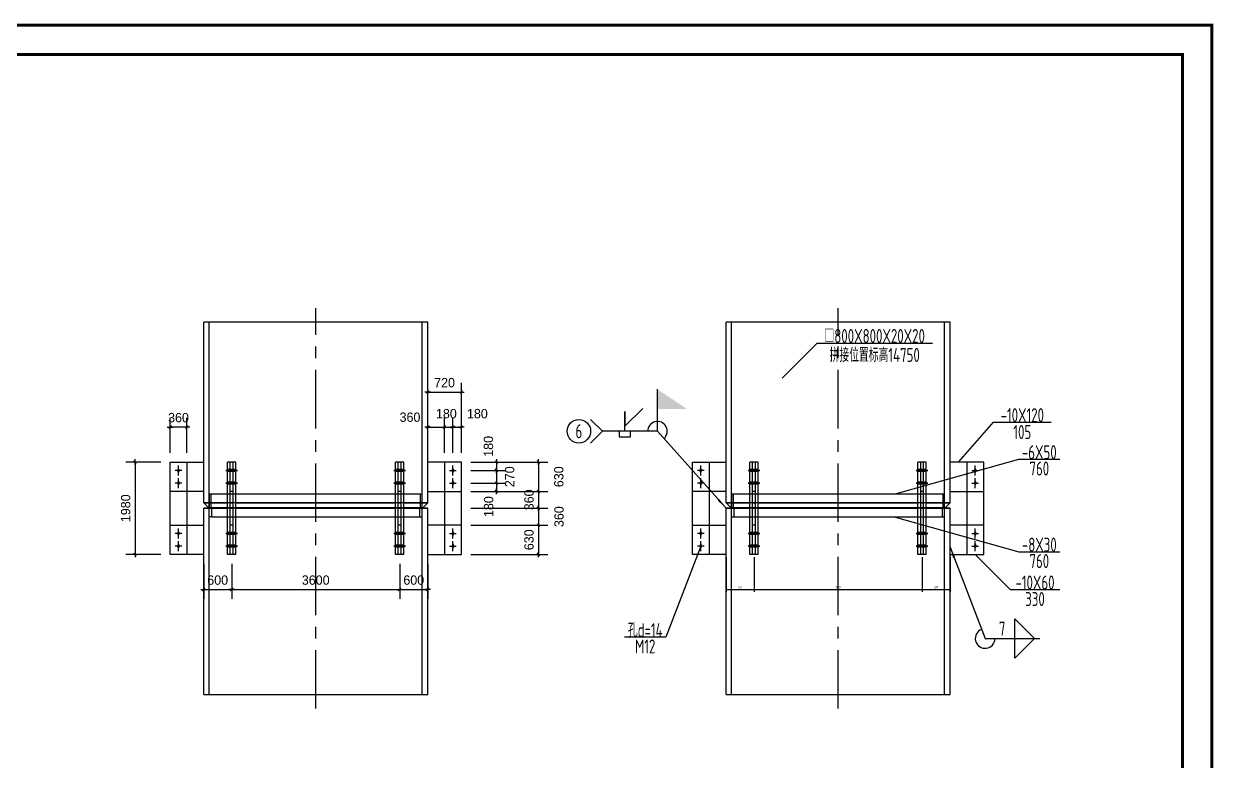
# Model space of a CAD drawing. Extents: x 31132 to 885236, y 345273 to 1212165.
# Drawn here: x 411094 to 436574, y 480264 to 496060 of the extents above; entities that cross this region are included whole.
import ezdxf
from ezdxf.enums import TextEntityAlignment as Align

# ---------------------------------------------------------------- set-up
doc = ezdxf.new("R2010")
doc.units = 0
doc.header["$LTSCALE"] = 1000
for name, pattern in [('CENTER', [2, 1.25, -0.25, 0.25, -0.25]), ('StContinue2d', [0]), ('StDish2d', [60, 30, -30])]:
    doc.linetypes.add(name, pattern=pattern)
doc.layers.get('0').update_dxf_attribs({"linetype": 'CONTINUOUS'})
doc.layers.get('Defpoints').update_dxf_attribs({"linetype": 'CONTINUOUS'})
for name, color, linetype in [('AXIS', 253, 'CENTER'), ('COLUMN', 6, 'CONTINUOUS'), ('DIM', 3, 'CONTINUOUS'), ('TK', 4, 'CONTINUOUS')]:
    doc.layers.add(name, color=color, linetype=linetype)
for name, color, linetype, true_color in [('Bolt', 7, 'StContinue2d', 0xff3f3f), ('Hide', 3, 'StDish2d', 0x00ff00), ('PlateEnd', 122, 'StContinue2d', 0x00bd8d)]:
    doc.layers.add(name, color=color, linetype=linetype, true_color=true_color)
doc.styles.add('StTextStyle', font='yjkeng.shx', dxfattribs={"width": 0.7, "height": 250, "bigfont": 'yjkchn.shx'})
doc.styles.add('StTextStyleDim', font='yjkeng.shx', dxfattribs={"width": 0.7, "height": 50, "bigfont": 'yjkchn.shx'})
doc.styles.add('STYLE1', font='')
doc.styles.get('STYLE1').set_extended_font_data('Structure Fonts')
doc.dimstyles.new('StDimStyle', dxfattribs={"dimscale": 100, "dimtxt": 2.5, "dimasz": 1, "dimexe": 2.5, "dimexo": 3, "dimgap": 1, "dimtad": 1, "dimdec": 0, "dimzin": 0, "dimdsep": 46, "dimtxsty": 'StTextStyleDim', "dimblk": 'ARCHTICK', "dimblk1": 'ARCHTICK', "dimblk2": 'ARCHTICK', "dimcen": 0.09, "dimadec": 0, "dimazin": 0, "dimtfac": 1, "dimtdec": 4, "dimtix": 1, "dimtmove": 2, "dimatfit": 3, "dimfxl": 1, "dimtolj": 1, "dimtzin": 0, "dimarcsym": 2})
doc.dimstyles.new('副本 DIM20', dxfattribs={"dimtxt": 200, "dimasz": 0.3, "dimexe": 200, "dimexo": 200, "dimgap": 100, "dimtad": 1, "dimdec": 0, "dimzin": 0, "dimdsep": 46, "dimtxsty": 'STYLE1', "dimblk": 'Studio2', "dimcen": 0, "dimdle": 200, "dimclrd": 6, "dimclre": 6, "dimclrt": 7, "dimazin": 0, "dimtfac": 1, "dimtdec": 0, "dimtix": 1, "dimtmove": 2, "dimatfit": 3, "dimldrblk": 'Studio2', "dimfxl": 1, "dimtolj": 1, "dimtzin": 0, "dimarcsym": 0})

# ---------------------------------------------------------------- blocks, each defined once
blk = doc.blocks.new('Studio2')
blk.add_line((-200, 0), (200, 0))
blk.add_lwpolyline([(-106, -106, 60, 60, 0), (106, 106, 100, 100, 0)], format="xyseb")
blk = doc.blocks.new('*D2520')
at = {"layer": 'Defpoints', "color": 0, "transparency": 16777216}
for p in [(420108, 487422), (419748, 486672), (420108, 486672)]:
    blk.add_point(p, dxfattribs=at)
at = {"layer": 'DIM', "color": 6, "lineweight": -2, "transparency": 16777216}
for p, q in [((419748, 486872), (419748, 487622)), ((420108, 486872), (420108, 487622)), ((419748, 487422), (420108, 487422))]:
    blk.add_line(p, q, dxfattribs=at)
at = {"layer": 'DIM', "color": 6, "lineweight": -2, "transparency": 16777216, "xscale": 0.3, "yscale": 0.3, "zscale": 0.3, "rotation": 180}
blk.add_blockref('Studio2', (419748, 487422), dxfattribs=at)
at = {"layer": 'DIM', "color": 6, "lineweight": -2, "transparency": 16777216, "xscale": 0.3, "yscale": 0.3, "zscale": 0.3}
blk.add_blockref('Studio2', (420108, 487422), dxfattribs=at)
at = {"layer": 'DIM', "color": 7, "transparency": 16777216, "insert": (419368, 487632), "char_height": 200, "attachment_point": 5, "style": 'STYLE1'}
blk.add_mtext('\\A1;360', dxfattribs=at)
blk = doc.blocks.new('*D2521')
at = {"layer": 'Defpoints', "color": 0, "transparency": 16777216}
for p in [(420288, 487422), (420108, 486672), (420288, 486672)]:
    blk.add_point(p, dxfattribs=at)
at = {"layer": 'DIM', "color": 6, "lineweight": -2, "transparency": 16777216}
for p, q in [((420108, 486872), (420108, 487622)), ((420288, 486872), (420288, 487622)), ((420108, 487422), (420107, 487422)), ((420108, 487422), (420288, 487422)), ((420288, 487422), (420288, 487422))]:
    blk.add_line(p, q, dxfattribs=at)
at = {"layer": 'DIM', "color": 6, "lineweight": -2, "transparency": 16777216, "xscale": 0.3, "yscale": 0.3, "zscale": 0.3}
blk.add_blockref('Studio2', (420108, 487422), dxfattribs=at)
at = {"layer": 'DIM', "color": 6, "lineweight": -2, "transparency": 16777216, "xscale": 0.3, "yscale": 0.3, "zscale": 0.3, "rotation": 180}
blk.add_blockref('Studio2', (420288, 487422), dxfattribs=at)
at = {"layer": 'DIM', "color": 7, "transparency": 16777216, "insert": (420147, 487708), "char_height": 200, "attachment_point": 5, "style": 'STYLE1'}
blk.add_mtext('\\A1;180', dxfattribs=at)
blk = doc.blocks.new('*D2522')
at = {"layer": 'Defpoints', "color": 0, "transparency": 16777216}
for p in [(420468, 487422), (420288, 486672), (420468, 486672)]:
    blk.add_point(p, dxfattribs=at)
at = {"layer": 'DIM', "color": 6, "lineweight": -2, "transparency": 16777216}
for p, q in [((420288, 486872), (420288, 487622)), ((420468, 486872), (420468, 487622)), ((420288, 487422), (420287, 487422)), ((420288, 487422), (420468, 487422)), ((420468, 487422), (420468, 487422))]:
    blk.add_line(p, q, dxfattribs=at)
at = {"layer": 'DIM', "color": 6, "lineweight": -2, "transparency": 16777216, "xscale": 0.3, "yscale": 0.3, "zscale": 0.3}
blk.add_blockref('Studio2', (420288, 487422), dxfattribs=at)
at = {"layer": 'DIM', "color": 6, "lineweight": -2, "transparency": 16777216, "xscale": 0.3, "yscale": 0.3, "zscale": 0.3, "rotation": 180}
blk.add_blockref('Studio2', (420468, 487422), dxfattribs=at)
at = {"layer": 'DIM', "color": 7, "transparency": 16777216, "insert": (420811, 487708), "char_height": 200, "attachment_point": 5, "style": 'STYLE1'}
blk.add_mtext('\\A1;180', dxfattribs=at)
blk = doc.blocks.new('*D2523')
at = {"layer": 'Defpoints', "color": 0, "transparency": 16777216}
for p in [(420468, 488172), (419748, 486672), (420468, 486672)]:
    blk.add_point(p, dxfattribs=at)
at = {"layer": 'DIM', "color": 6, "lineweight": -2, "transparency": 16777216}
for p, q in [((419748, 486872), (419748, 488372)), ((420468, 486872), (420468, 488372)), ((419748, 488172), (420468, 488172))]:
    blk.add_line(p, q, dxfattribs=at)
at = {"layer": 'DIM', "color": 6, "lineweight": -2, "transparency": 16777216, "xscale": 0.3, "yscale": 0.3, "zscale": 0.3, "rotation": 180}
blk.add_blockref('Studio2', (419748, 488172), dxfattribs=at)
at = {"layer": 'DIM', "color": 6, "lineweight": -2, "transparency": 16777216, "xscale": 0.3, "yscale": 0.3, "zscale": 0.3}
blk.add_blockref('Studio2', (420468, 488172), dxfattribs=at)
at = {"layer": 'DIM', "color": 7, "transparency": 16777216, "insert": (420108, 488372), "char_height": 200, "attachment_point": 5, "style": 'STYLE1'}
blk.add_mtext('\\A1;720', dxfattribs=at)
blk = doc.blocks.new('*D2524')
at = {"layer": 'Defpoints', "color": 0, "transparency": 16777216}
for p in [(414228, 487422), (414228, 486672), (414588, 486672)]:
    blk.add_point(p, dxfattribs=at)
at = {"layer": 'DIM', "color": 6, "lineweight": -2, "transparency": 16777216}
for p, q in [((414228, 486872), (414228, 487622)), ((414588, 486872), (414588, 487622)), ((414228, 487422), (414227, 487422)), ((414588, 487422), (414228, 487422)), ((414588, 487422), (414588, 487422))]:
    blk.add_line(p, q, dxfattribs=at)
at = {"layer": 'DIM', "color": 6, "lineweight": -2, "transparency": 16777216, "xscale": 0.3, "yscale": 0.3, "zscale": 0.3}
blk.add_blockref('Studio2', (414228, 487422), dxfattribs=at)
at = {"layer": 'DIM', "color": 6, "lineweight": -2, "transparency": 16777216, "xscale": 0.3, "yscale": 0.3, "zscale": 0.3, "rotation": 180}
blk.add_blockref('Studio2', (414588, 487422), dxfattribs=at)
at = {"layer": 'DIM', "color": 7, "transparency": 16777216, "insert": (414408, 487622), "char_height": 200, "attachment_point": 5, "style": 'STYLE1'}
blk.add_mtext('\\A1;360', dxfattribs=at)
blk = doc.blocks.new('*D2525')
at = {"layer": 'Defpoints', "color": 0, "transparency": 16777216}
for p in [(414948, 484692), (415548, 484692), (415548, 483942)]:
    blk.add_point(p, dxfattribs=at)
at = {"layer": 'DIM', "color": 6, "lineweight": -2, "transparency": 16777216}
for p, q in [((414948, 484492), (414948, 483742)), ((415548, 484492), (415548, 483742)), ((414948, 483942), (414947, 483942)), ((414948, 483942), (415548, 483942)), ((415548, 483942), (415548, 483942))]:
    blk.add_line(p, q, dxfattribs=at)
at = {"layer": 'DIM', "color": 6, "lineweight": -2, "transparency": 16777216, "xscale": 0.3, "yscale": 0.3, "zscale": 0.3}
blk.add_blockref('Studio2', (414948, 483942), dxfattribs=at)
at = {"layer": 'DIM', "color": 6, "lineweight": -2, "transparency": 16777216, "xscale": 0.3, "yscale": 0.3, "zscale": 0.3, "rotation": 180}
blk.add_blockref('Studio2', (415548, 483942), dxfattribs=at)
at = {"layer": 'DIM', "color": 7, "transparency": 16777216, "insert": (415248, 484142), "char_height": 200, "attachment_point": 5, "style": 'STYLE1'}
blk.add_mtext('\\A1;600', dxfattribs=at)
blk = doc.blocks.new('*D2526')
at = {"layer": 'Defpoints', "color": 0, "transparency": 16777216}
for p in [(415548, 484692), (419148, 484692), (419148, 483942)]:
    blk.add_point(p, dxfattribs=at)
at = {"layer": 'DIM', "color": 6, "lineweight": -2, "transparency": 16777216}
for p, q in [((415548, 484492), (415548, 483742)), ((419148, 484492), (419148, 483742)), ((415548, 483942), (419148, 483942))]:
    blk.add_line(p, q, dxfattribs=at)
at = {"layer": 'DIM', "color": 6, "lineweight": -2, "transparency": 16777216, "xscale": 0.3, "yscale": 0.3, "zscale": 0.3, "rotation": 180}
blk.add_blockref('Studio2', (415548, 483942), dxfattribs=at)
at = {"layer": 'DIM', "color": 6, "lineweight": -2, "transparency": 16777216, "xscale": 0.3, "yscale": 0.3, "zscale": 0.3}
blk.add_blockref('Studio2', (419148, 483942), dxfattribs=at)
at = {"layer": 'DIM', "color": 7, "transparency": 16777216, "insert": (417348, 484142), "char_height": 200, "attachment_point": 5, "style": 'STYLE1'}
blk.add_mtext('\\A1;3600', dxfattribs=at)
blk = doc.blocks.new('*D2527')
at = {"layer": 'Defpoints', "color": 0, "transparency": 16777216}
for p in [(419148, 484692), (419748, 484692), (419748, 483942)]:
    blk.add_point(p, dxfattribs=at)
at = {"layer": 'DIM', "color": 6, "lineweight": -2, "transparency": 16777216}
for p, q in [((419148, 484492), (419148, 483742)), ((419748, 484492), (419748, 483742)), ((419148, 483942), (419147, 483942)), ((419148, 483942), (419748, 483942)), ((419748, 483942), (419748, 483942))]:
    blk.add_line(p, q, dxfattribs=at)
at = {"layer": 'DIM', "color": 6, "lineweight": -2, "transparency": 16777216, "xscale": 0.3, "yscale": 0.3, "zscale": 0.3}
blk.add_blockref('Studio2', (419148, 483942), dxfattribs=at)
at = {"layer": 'DIM', "color": 6, "lineweight": -2, "transparency": 16777216, "xscale": 0.3, "yscale": 0.3, "zscale": 0.3, "rotation": 180}
blk.add_blockref('Studio2', (419748, 483942), dxfattribs=at)
at = {"layer": 'DIM', "color": 7, "transparency": 16777216, "insert": (419448, 484142), "char_height": 200, "attachment_point": 5, "style": 'STYLE1'}
blk.add_mtext('\\A1;600', dxfattribs=at)
blk = doc.blocks.new('*D2528')
at = {"layer": 'Defpoints', "color": 0, "transparency": 16777216}
for p in [(420468, 486672), (420468, 486492), (421218, 486492)]:
    blk.add_point(p, dxfattribs=at)
at = {"layer": 'DIM', "color": 6, "lineweight": -2, "transparency": 16777216}
for p, q in [((420668, 486672), (421418, 486672)), ((421218, 486672), (421218, 486672)), ((421218, 486672), (421218, 486492)), ((420668, 486492), (421418, 486492)), ((421218, 486491), (421218, 486491))]:
    blk.add_line(p, q, dxfattribs=at)
at = {"layer": 'DIM', "color": 6, "lineweight": -2, "transparency": 16777216, "xscale": 0.3, "yscale": 0.3, "zscale": 0.3}
for p, rotation in [((421218, 486672), 270), ((421218, 486492), 90)]:
    blk.add_blockref('Studio2', p, dxfattribs=dict(at, rotation=rotation))
at = {"layer": 'DIM', "color": 7, "transparency": 16777216, "insert": (421049, 487008), "char_height": 200, "attachment_point": 5, "rotation": 90, "style": 'STYLE1'}
blk.add_mtext('\\A1;180', dxfattribs=at)
blk = doc.blocks.new('*D2529')
at = {"layer": 'Defpoints', "color": 0, "transparency": 16777216}
for p in [(420468, 486492), (420468, 486222), (421218, 486222)]:
    blk.add_point(p, dxfattribs=at)
at = {"layer": 'DIM', "color": 6, "lineweight": -2, "transparency": 16777216}
for p, q in [((420668, 486492), (421418, 486492)), ((421218, 486491), (421218, 486222)), ((420668, 486222), (421418, 486222))]:
    blk.add_line(p, q, dxfattribs=at)
at = {"layer": 'DIM', "color": 6, "lineweight": -2, "transparency": 16777216, "xscale": 0.3, "yscale": 0.3, "zscale": 0.3}
for p, rotation in [((421218, 486492), 90), ((421218, 486222), 270)]:
    blk.add_blockref('Studio2', p, dxfattribs=dict(at, rotation=rotation))
at = {"layer": 'DIM', "color": 7, "transparency": 16777216, "insert": (421504, 486357), "char_height": 200, "attachment_point": 5, "rotation": 90, "style": 'STYLE1'}
blk.add_mtext('\\A1;270', dxfattribs=at)
blk = doc.blocks.new('*D2530')
at = {"layer": 'Defpoints', "color": 0, "transparency": 16777216}
for p in [(420468, 486222), (420468, 486042), (421218, 486042)]:
    blk.add_point(p, dxfattribs=at)
at = {"layer": 'DIM', "color": 6, "lineweight": -2, "transparency": 16777216}
for p, q in [((420668, 486222), (421418, 486222)), ((421218, 486222), (421218, 486222)), ((421218, 486222), (421218, 486042)), ((420668, 486042), (421418, 486042)), ((421218, 486041), (421218, 486041))]:
    blk.add_line(p, q, dxfattribs=at)
at = {"layer": 'DIM', "color": 6, "lineweight": -2, "transparency": 16777216, "xscale": 0.3, "yscale": 0.3, "zscale": 0.3}
for p, rotation in [((421218, 486222), 270), ((421218, 486042), 90)]:
    blk.add_blockref('Studio2', p, dxfattribs=dict(at, rotation=rotation))
at = {"layer": 'DIM', "color": 7, "transparency": 16777216, "insert": (421053, 485717), "char_height": 200, "attachment_point": 5, "rotation": 90, "style": 'STYLE1'}
blk.add_mtext('\\A1;180', dxfattribs=at)
blk = doc.blocks.new('*D2531')
at = {"layer": 'Defpoints', "color": 0, "transparency": 16777216}
for p in [(420468, 486672), (420468, 486042), (422118, 486042)]:
    blk.add_point(p, dxfattribs=at)
at = {"layer": 'DIM', "color": 6, "lineweight": -2, "transparency": 16777216}
for p, q in [((420668, 486672), (422318, 486672)), ((422118, 486671), (422118, 486042)), ((420668, 486042), (422318, 486042))]:
    blk.add_line(p, q, dxfattribs=at)
at = {"layer": 'DIM', "color": 6, "lineweight": -2, "transparency": 16777216, "xscale": 0.3, "yscale": 0.3, "zscale": 0.3}
for p, rotation in [((422118, 486672), 90), ((422118, 486042), 270)]:
    blk.add_blockref('Studio2', p, dxfattribs=dict(at, rotation=rotation))
at = {"layer": 'DIM', "color": 7, "transparency": 16777216, "insert": (422556, 486357), "char_height": 200, "attachment_point": 5, "rotation": 90, "style": 'STYLE1'}
blk.add_mtext('\\A1;630', dxfattribs=at)
blk = doc.blocks.new('*D2532')
at = {"layer": 'Defpoints', "color": 0, "transparency": 16777216}
for p in [(420468, 486042), (420468, 485682), (422118, 485682)]:
    blk.add_point(p, dxfattribs=at)
at = {"layer": 'DIM', "color": 6, "lineweight": -2, "transparency": 16777216}
for p, q in [((420668, 486042), (422318, 486042)), ((422118, 486042), (422118, 486042)), ((422118, 486042), (422118, 485682)), ((420668, 485682), (422318, 485682)), ((422118, 485681), (422118, 485681))]:
    blk.add_line(p, q, dxfattribs=at)
at = {"layer": 'DIM', "color": 6, "lineweight": -2, "transparency": 16777216, "xscale": 0.3, "yscale": 0.3, "zscale": 0.3}
for p, rotation in [((422118, 486042), 270), ((422118, 485682), 90)]:
    blk.add_blockref('Studio2', p, dxfattribs=dict(at, rotation=rotation))
at = {"layer": 'DIM', "color": 7, "transparency": 16777216, "insert": (421918, 485862), "char_height": 200, "attachment_point": 5, "rotation": 90, "style": 'STYLE1'}
blk.add_mtext('\\A1;360', dxfattribs=at)
blk = doc.blocks.new('*D2533')
at = {"layer": 'Defpoints', "color": 0, "transparency": 16777216}
for p in [(420468, 485682), (420468, 485322), (422118, 485322)]:
    blk.add_point(p, dxfattribs=at)
at = {"layer": 'DIM', "color": 6, "lineweight": -2, "transparency": 16777216}
for p, q in [((420668, 485682), (422318, 485682)), ((422118, 485681), (422118, 485322)), ((420668, 485322), (422318, 485322))]:
    blk.add_line(p, q, dxfattribs=at)
at = {"layer": 'DIM', "color": 6, "lineweight": -2, "transparency": 16777216, "xscale": 0.3, "yscale": 0.3, "zscale": 0.3}
for p, rotation in [((422118, 485682), 90), ((422118, 485322), 270)]:
    blk.add_blockref('Studio2', p, dxfattribs=dict(at, rotation=rotation))
at = {"layer": 'DIM', "color": 7, "transparency": 16777216, "insert": (422561, 485502), "char_height": 200, "attachment_point": 5, "rotation": 90, "style": 'STYLE1'}
blk.add_mtext('\\A1;360', dxfattribs=at)
blk = doc.blocks.new('*D2534')
at = {"layer": 'Defpoints', "color": 0, "transparency": 16777216}
for p in [(420468, 485322), (420468, 484692), (422118, 484692)]:
    blk.add_point(p, dxfattribs=at)
at = {"layer": 'DIM', "color": 6, "lineweight": -2, "transparency": 16777216}
for p, q in [((420668, 485322), (422318, 485322)), ((422118, 485322), (422118, 485322)), ((422118, 485322), (422118, 484692)), ((420668, 484692), (422318, 484692)), ((422118, 484691), (422118, 484691))]:
    blk.add_line(p, q, dxfattribs=at)
at = {"layer": 'DIM', "color": 6, "lineweight": -2, "transparency": 16777216, "xscale": 0.3, "yscale": 0.3, "zscale": 0.3}
for p, rotation in [((422118, 485322), 270), ((422118, 484692), 90)]:
    blk.add_blockref('Studio2', p, dxfattribs=dict(at, rotation=rotation))
at = {"layer": 'DIM', "color": 7, "transparency": 16777216, "insert": (421918, 485007), "char_height": 200, "attachment_point": 5, "rotation": 90, "style": 'STYLE1'}
blk.add_mtext('\\A1;630', dxfattribs=at)
blk = doc.blocks.new('*D2535')
at = {"layer": 'Defpoints', "color": 0, "transparency": 16777216}
for p in [(414228, 486672), (413478, 484692), (414228, 484692)]:
    blk.add_point(p, dxfattribs=at)
at = {"layer": 'DIM', "color": 6, "lineweight": -2, "transparency": 16777216}
for p, q in [((414028, 486672), (413278, 486672)), ((413478, 486671), (413478, 484692)), ((414028, 484692), (413278, 484692))]:
    blk.add_line(p, q, dxfattribs=at)
at = {"layer": 'DIM', "color": 6, "lineweight": -2, "transparency": 16777216, "xscale": 0.3, "yscale": 0.3, "zscale": 0.3}
for p, rotation in [((413478, 486672), 90), ((413478, 484692), 270)]:
    blk.add_blockref('Studio2', p, dxfattribs=dict(at, rotation=rotation))
at = {"layer": 'DIM', "color": 7, "transparency": 16777216, "insert": (413278, 485682), "char_height": 200, "attachment_point": 5, "rotation": 90, "style": 'STYLE1'}
blk.add_mtext('\\A1;1980', dxfattribs=at)
blk = doc.blocks.new('_ArchTick')
at = {"color": 0, "linetype": 'ByBlock', "const_width": 0.5}
blk.add_lwpolyline([(-0.7, -0.7), (0.7, 0.7)], dxfattribs=at)
blk = doc.blocks.new('*D2536')
at = {"layer": 'Defpoints', "color": 0, "transparency": 16777216}
for p in [(426138, 484692), (426738, 484692), (426738, 483942)]:
    blk.add_point(p, dxfattribs=at)
at = {"layer": 'DIM', "color": 0, "lineweight": -2, "transparency": 16777216}
for p, q in [((426138, 484632), (426138, 483892)), ((426738, 484632), (426738, 483892)), ((426138, 483942), (426738, 483942))]:
    blk.add_line(p, q, dxfattribs=at)
at = {"layer": 'DIM', "color": 0, "lineweight": -2, "transparency": 16777216, "xscale": 20, "yscale": 20, "zscale": 20, "rotation": 180}
blk.add_blockref('_ArchTick', (426138, 483942), dxfattribs=at)
at = {"layer": 'DIM', "color": 0, "lineweight": -2, "transparency": 16777216, "xscale": 20, "yscale": 20, "zscale": 20}
blk.add_blockref('_ArchTick', (426738, 483942), dxfattribs=at)
at = {"layer": 'DIM', "color": 0, "transparency": 16777216, "insert": (426438, 483989), "char_height": 50, "attachment_point": 5, "style": 'StTextStyleDim'}
blk.add_mtext('\\A1;600', dxfattribs=at)
blk = doc.blocks.new('*D2537')
at = {"layer": 'Defpoints', "color": 0, "transparency": 16777216}
for p in [(426738, 484692), (430338, 484692), (430338, 483942)]:
    blk.add_point(p, dxfattribs=at)
at = {"layer": 'DIM', "color": 0, "lineweight": -2, "transparency": 16777216}
for p, q in [((426738, 484632), (426738, 483892)), ((430338, 484632), (430338, 483892)), ((426738, 483942), (430338, 483942))]:
    blk.add_line(p, q, dxfattribs=at)
at = {"layer": 'DIM', "color": 0, "lineweight": -2, "transparency": 16777216, "xscale": 20, "yscale": 20, "zscale": 20, "rotation": 180}
blk.add_blockref('_ArchTick', (426738, 483942), dxfattribs=at)
at = {"layer": 'DIM', "color": 0, "lineweight": -2, "transparency": 16777216, "xscale": 20, "yscale": 20, "zscale": 20}
blk.add_blockref('_ArchTick', (430338, 483942), dxfattribs=at)
at = {"layer": 'DIM', "color": 0, "transparency": 16777216, "insert": (428538, 483989), "char_height": 50, "attachment_point": 5, "style": 'StTextStyleDim'}
blk.add_mtext('\\A1;3600', dxfattribs=at)
blk = doc.blocks.new('*D2538')
at = {"layer": 'Defpoints', "color": 0, "transparency": 16777216}
for p in [(430338, 484692), (430938, 484692), (430938, 483942)]:
    blk.add_point(p, dxfattribs=at)
at = {"layer": 'DIM', "color": 0, "lineweight": -2, "transparency": 16777216}
for p, q in [((430338, 484632), (430338, 483892)), ((430938, 484632), (430938, 483892)), ((430338, 483942), (430938, 483942))]:
    blk.add_line(p, q, dxfattribs=at)
at = {"layer": 'DIM', "color": 0, "lineweight": -2, "transparency": 16777216, "xscale": 20, "yscale": 20, "zscale": 20, "rotation": 180}
blk.add_blockref('_ArchTick', (430338, 483942), dxfattribs=at)
at = {"layer": 'DIM', "color": 0, "lineweight": -2, "transparency": 16777216, "xscale": 20, "yscale": 20, "zscale": 20}
blk.add_blockref('_ArchTick', (430938, 483942), dxfattribs=at)
at = {"layer": 'DIM', "color": 0, "transparency": 16777216, "insert": (430638, 483989), "char_height": 50, "attachment_point": 5, "style": 'StTextStyleDim'}
blk.add_mtext('\\A1;600', dxfattribs=at)
blk = doc.blocks.new('*D2466')
blk.add_lwpolyline([(67468.5, -9435.7, 0, 8, 0), (67482.8, -9473, 8, 8, 0)], format="xyseb")
for points in [[(67468.5, -9435.7), (67593.5, -9761.9)], [(67593.5, -9761.9), (67789.5, -9761.9)]]:
    blk.add_lwpolyline(points)
blk.add_lwpolyline([(67769.5, -9761.9), (67699.5, -9831.9), (67699.5, -9691.9)], close=True)
blk.add_arc((67593.5, -9761.9), 35, 110.9639, 360)
at = {"style": 'StTextStyle', "width": 0.7}
blk.add_text('7', height=50, dxfattribs=at).set_placement((67642.6, -9751.9))
blk = doc.blocks.new('*D2467')
for points in [[(66423.5, -9021.9), (66423.5, -8871.9)], [(66307.5, -9021.9), (66307.5, -8951.9), (66307.5, -9003.9), (66371.2, -8940.3)], [(66185.1, -8979.5), (66227.5, -9021.9), (66185.1, -9064.3)], [(66423.5, -9021.9), (66227.5, -9021.9)], [(66287.5, -9021.9), (66287.5, -9041.9), (66327.5, -9041.9), (66327.5, -9021.9)], [(66668.5, -9296.9), (66423.5, -9021.9)]]:
    blk.add_lwpolyline(points)
blk.add_lwpolyline([(66668.5, -9296.9, 0, 8, 0), (66641.9, -9267, 8, 8, 0)], format="xyseb")
blk.add_circle((66143.1, -9021.9), 42)
blk.add_arc((66423.5, -9021.9), 35, 311.6981, 180)
blk.add_solid([(66423.5, -8871.9), (66423.5, -8941.9), (66528.5, -8941.9)])
at = {"style": 'StTextStyle', "width": 0.7}
blk.add_text('6', height=50, dxfattribs=at).set_placement((66143.1, -9021.9), align=Align.MIDDLE_CENTER)

msp = doc.modelspace()

# ---------------------------------------------------------------- linework, layer by layer
for points in [[(427337.87, 488471.66), (428087.87, 489221.66)], [(428087.87, 489221.66), (430557.47, 489221.66)], [(431117.87, 486671.66), (431867.87, 487526.22)], [(431867.87, 487526.22), (433102.67, 487526.22)], [(429737.87, 485981.66), (432407.87, 486731.66)], [(432407.87, 486731.66), (433289.87, 486731.66)], [(429737.87, 485501.66), (432407.87, 484751.66)], [(425597.87, 484871.66), (424847.87, 482921.66)], [(431477.87, 484691.66), (432227.87, 483941.66)], [(432407.87, 484751.66), (433289.87, 484751.66)], [(432227.87, 483941.66), (433286.27, 483941.66)], [(424847.87, 482921.66), (423965.87, 482921.66)]]:
    msp.add_lwpolyline(points)
at = {"layer": 'AXIS'}
for p, q in [((417347.87, 485393.66), (417347.87, 489971.66)), ((428537.87, 485393.66), (428537.87, 489971.66)), ((417347.87, 481391.66), (417347.87, 485981.66)), ((428537.87, 481391.66), (428537.87, 485981.66))]:
    msp.add_line(p, q, dxfattribs=at)
at = {"layer": 'Bolt'}
for p, q in [((414479.87, 486491.66), (414335.87, 486491.66)), ((414479.87, 486491.66), (414335.87, 486491.66)), ((414407.87, 486383.66), (414407.87, 486599.66)), ((414407.87, 486383.66), (414407.87, 486599.66)), ((415421.87, 486491.66), (415673.87, 486491.66)), ((415673.87, 486491.66), (415421.87, 486491.66)), ((419021.87, 486491.66), (419273.87, 486491.66)), ((419273.87, 486491.66), (419021.87, 486491.66)), ((420215.87, 486491.66), (420359.87, 486491.66)), ((420215.87, 486491.66), (420359.87, 486491.66)), ((420287.87, 486383.66), (420287.87, 486599.66)), ((420287.87, 486383.66), (420287.87, 486599.66)), ((425669.87, 486491.66), (425525.87, 486491.66)), ((425669.87, 486491.66), (425525.87, 486491.66)), ((425597.87, 486383.66), (425597.87, 486599.66)), ((425597.87, 486383.66), (425597.87, 486599.66)), ((426611.87, 486491.66), (426863.87, 486491.66)), ((426863.87, 486491.66), (426611.87, 486491.66)), ((430211.87, 486491.66), (430463.87, 486491.66)), ((430463.87, 486491.66), (430211.87, 486491.66)), ((431405.87, 486491.66), (431549.87, 486491.66)), ((431405.87, 486491.66), (431549.87, 486491.66)), ((431477.87, 486383.66), (431477.87, 486599.66)), ((431477.87, 486383.66), (431477.87, 486599.66)), ((414479.87, 486221.66), (414335.87, 486221.66)), ((414479.87, 486221.66), (414335.87, 486221.66)), ((414407.87, 486113.66), (414407.87, 486329.66)), ((414407.87, 486113.66), (414407.87, 486329.66)), ((415421.87, 486221.66), (415673.87, 486221.66)), ((415673.87, 486221.66), (415421.87, 486221.66)), ((419021.87, 486221.66), (419273.87, 486221.66)), ((419273.87, 486221.66), (419021.87, 486221.66)), ((420215.87, 486221.66), (420359.87, 486221.66)), ((420215.87, 486221.66), (420359.87, 486221.66)), ((420287.87, 486113.66), (420287.87, 486329.66)), ((420287.87, 486113.66), (420287.87, 486329.66)), ((425669.87, 486221.66), (425525.87, 486221.66)), ((425669.87, 486221.66), (425525.87, 486221.66)), ((425597.87, 486113.66), (425597.87, 486329.66)), ((425597.87, 486113.66), (425597.87, 486329.66)), ((426611.87, 486221.66), (426863.87, 486221.66)), ((426863.87, 486221.66), (426611.87, 486221.66)), ((430211.87, 486221.66), (430463.87, 486221.66)), ((430463.87, 486221.66), (430211.87, 486221.66)), ((431405.87, 486221.66), (431549.87, 486221.66)), ((431405.87, 486221.66), (431549.87, 486221.66)), ((431477.87, 486113.66), (431477.87, 486329.66)), ((431477.87, 486113.66), (431477.87, 486329.66)), ((414407.87, 485033.66), (414407.87, 485249.66)), ((414407.87, 485033.66), (414407.87, 485249.66)), ((420287.87, 485033.66), (420287.87, 485249.66)), ((420287.87, 485033.66), (420287.87, 485249.66)), ((425597.87, 485033.66), (425597.87, 485249.66)), ((425597.87, 485033.66), (425597.87, 485249.66)), ((431477.87, 485033.66), (431477.87, 485249.66)), ((431477.87, 485033.66), (431477.87, 485249.66)), ((414479.87, 485141.66), (414335.87, 485141.66)), ((414479.87, 485141.66), (414335.87, 485141.66)), ((414407.87, 484763.66), (414407.87, 484979.66)), ((414407.87, 484763.66), (414407.87, 484979.66)), ((415421.87, 485141.66), (415673.87, 485141.66)), ((415673.87, 485141.66), (415421.87, 485141.66)), ((419021.87, 485141.66), (419273.87, 485141.66)), ((419273.87, 485141.66), (419021.87, 485141.66)), ((420215.87, 485141.66), (420359.87, 485141.66)), ((420215.87, 485141.66), (420359.87, 485141.66)), ((420287.87, 484763.66), (420287.87, 484979.66)), ((420287.87, 484763.66), (420287.87, 484979.66)), ((425669.87, 485141.66), (425525.87, 485141.66)), ((425669.87, 485141.66), (425525.87, 485141.66)), ((425597.87, 484763.66), (425597.87, 484979.66)), ((425597.87, 484763.66), (425597.87, 484979.66)), ((426611.87, 485141.66), (426863.87, 485141.66)), ((426863.87, 485141.66), (426611.87, 485141.66)), ((430211.87, 485141.66), (430463.87, 485141.66)), ((430463.87, 485141.66), (430211.87, 485141.66)), ((431405.87, 485141.66), (431549.87, 485141.66)), ((431405.87, 485141.66), (431549.87, 485141.66)), ((431477.87, 484763.66), (431477.87, 484979.66)), ((431477.87, 484763.66), (431477.87, 484979.66)), ((414479.87, 484871.66), (414335.87, 484871.66)), ((414479.87, 484871.66), (414335.87, 484871.66)), ((415421.87, 484871.66), (415673.87, 484871.66)), ((415673.87, 484871.66), (415421.87, 484871.66)), ((419021.87, 484871.66), (419273.87, 484871.66)), ((419273.87, 484871.66), (419021.87, 484871.66)), ((420215.87, 484871.66), (420359.87, 484871.66)), ((420215.87, 484871.66), (420359.87, 484871.66)), ((425669.87, 484871.66), (425525.87, 484871.66)), ((425669.87, 484871.66), (425525.87, 484871.66)), ((426611.87, 484871.66), (426863.87, 484871.66)), ((426863.87, 484871.66), (426611.87, 484871.66)), ((430211.87, 484871.66), (430463.87, 484871.66)), ((430463.87, 484871.66), (430211.87, 484871.66)), ((431405.87, 484871.66), (431549.87, 484871.66)), ((431405.87, 484871.66), (431549.87, 484871.66))]:
    msp.add_line(p, q, dxfattribs=at)
for points in [[(414443.87, 486491.66), (414407.87, 486563.66), (414407.87, 486419.66), (414371.87, 486491.66)], [(414443.87, 486491.66), (414407.87, 486563.66), (414407.87, 486419.66), (414371.87, 486491.66)], [(415637.87, 486455.66, 36), (415637.87, 486527.66, 36), (415457.87, 486455.66, 36), (415457.87, 486527.66, 36)], [(415457.87, 486455.66, -36), (415457.87, 486527.66, -36), (415637.87, 486455.66, -36), (415637.87, 486527.66, -36)], [(419237.87, 486455.66, 36), (419237.87, 486527.66, 36), (419057.87, 486455.66, 36), (419057.87, 486527.66, 36)], [(419057.87, 486455.66, -36), (419057.87, 486527.66, -36), (419237.87, 486455.66, -36), (419237.87, 486527.66, -36)], [(420251.87, 486491.66), (420287.87, 486563.66), (420287.87, 486419.66), (420323.87, 486491.66)], [(420251.87, 486491.66), (420287.87, 486563.66), (420287.87, 486419.66), (420323.87, 486491.66)], [(425633.87, 486491.66), (425597.87, 486563.66), (425597.87, 486419.66), (425561.87, 486491.66)], [(425633.87, 486491.66), (425597.87, 486563.66), (425597.87, 486419.66), (425561.87, 486491.66)], [(426827.87, 486455.66, 36), (426827.87, 486527.66, 36), (426647.87, 486455.66, 36), (426647.87, 486527.66, 36)], [(426647.87, 486455.66, -36), (426647.87, 486527.66, -36), (426827.87, 486455.66, -36), (426827.87, 486527.66, -36)], [(430427.87, 486455.66, 36), (430427.87, 486527.66, 36), (430247.87, 486455.66, 36), (430247.87, 486527.66, 36)], [(430247.87, 486455.66, -36), (430247.87, 486527.66, -36), (430427.87, 486455.66, -36), (430427.87, 486527.66, -36)], [(431441.87, 486491.66), (431477.87, 486563.66), (431477.87, 486419.66), (431513.87, 486491.66)], [(431441.87, 486491.66), (431477.87, 486563.66), (431477.87, 486419.66), (431513.87, 486491.66)], [(414443.87, 486221.66), (414407.87, 486293.66), (414407.87, 486149.66), (414371.87, 486221.66)], [(414443.87, 486221.66), (414407.87, 486293.66), (414407.87, 486149.66), (414371.87, 486221.66)], [(415637.87, 486185.66, 36), (415637.87, 486257.66, 36), (415457.87, 486185.66, 36), (415457.87, 486257.66, 36)], [(415457.87, 486185.66, -36), (415457.87, 486257.66, -36), (415637.87, 486185.66, -36), (415637.87, 486257.66, -36)], [(419237.87, 486185.66, 36), (419237.87, 486257.66, 36), (419057.87, 486185.66, 36), (419057.87, 486257.66, 36)], [(419057.87, 486185.66, -36), (419057.87, 486257.66, -36), (419237.87, 486185.66, -36), (419237.87, 486257.66, -36)], [(420251.87, 486221.66), (420287.87, 486293.66), (420287.87, 486149.66), (420323.87, 486221.66)], [(420251.87, 486221.66), (420287.87, 486293.66), (420287.87, 486149.66), (420323.87, 486221.66)], [(425633.87, 486221.66), (425597.87, 486293.66), (425597.87, 486149.66), (425561.87, 486221.66)], [(425633.87, 486221.66), (425597.87, 486293.66), (425597.87, 486149.66), (425561.87, 486221.66)], [(426827.87, 486185.66, 36), (426827.87, 486257.66, 36), (426647.87, 486185.66, 36), (426647.87, 486257.66, 36)], [(426647.87, 486185.66, -36), (426647.87, 486257.66, -36), (426827.87, 486185.66, -36), (426827.87, 486257.66, -36)], [(430427.87, 486185.66, 36), (430427.87, 486257.66, 36), (430247.87, 486185.66, 36), (430247.87, 486257.66, 36)], [(430247.87, 486185.66, -36), (430247.87, 486257.66, -36), (430427.87, 486185.66, -36), (430427.87, 486257.66, -36)], [(431441.87, 486221.66), (431477.87, 486293.66), (431477.87, 486149.66), (431513.87, 486221.66)], [(431441.87, 486221.66), (431477.87, 486293.66), (431477.87, 486149.66), (431513.87, 486221.66)], [(414443.87, 485141.66), (414407.87, 485213.66), (414407.87, 485069.66), (414371.87, 485141.66)], [(414443.87, 485141.66), (414407.87, 485213.66), (414407.87, 485069.66), (414371.87, 485141.66)], [(415637.87, 485105.66, 36), (415637.87, 485177.66, 36), (415457.87, 485105.66, 36), (415457.87, 485177.66, 36)], [(415457.87, 485105.66, -36), (415457.87, 485177.66, -36), (415637.87, 485105.66, -36), (415637.87, 485177.66, -36)], [(419237.87, 485105.66, 36), (419237.87, 485177.66, 36), (419057.87, 485105.66, 36), (419057.87, 485177.66, 36)], [(419057.87, 485105.66, -36), (419057.87, 485177.66, -36), (419237.87, 485105.66, -36), (419237.87, 485177.66, -36)], [(420251.87, 485141.66), (420287.87, 485213.66), (420287.87, 485069.66), (420323.87, 485141.66)], [(420251.87, 485141.66), (420287.87, 485213.66), (420287.87, 485069.66), (420323.87, 485141.66)], [(425633.87, 485141.66), (425597.87, 485213.66), (425597.87, 485069.66), (425561.87, 485141.66)], [(425633.87, 485141.66), (425597.87, 485213.66), (425597.87, 485069.66), (425561.87, 485141.66)], [(426827.87, 485105.66, 36), (426827.87, 485177.66, 36), (426647.87, 485105.66, 36), (426647.87, 485177.66, 36)], [(426647.87, 485105.66, -36), (426647.87, 485177.66, -36), (426827.87, 485105.66, -36), (426827.87, 485177.66, -36)], [(430427.87, 485105.66, 36), (430427.87, 485177.66, 36), (430247.87, 485105.66, 36), (430247.87, 485177.66, 36)], [(430247.87, 485105.66, -36), (430247.87, 485177.66, -36), (430427.87, 485105.66, -36), (430427.87, 485177.66, -36)], [(431441.87, 485141.66), (431477.87, 485213.66), (431477.87, 485069.66), (431513.87, 485141.66)], [(431441.87, 485141.66), (431477.87, 485213.66), (431477.87, 485069.66), (431513.87, 485141.66)], [(414443.87, 484871.66), (414407.87, 484943.66), (414407.87, 484799.66), (414371.87, 484871.66)], [(414443.87, 484871.66), (414407.87, 484943.66), (414407.87, 484799.66), (414371.87, 484871.66)], [(415637.87, 484835.66, 36), (415637.87, 484907.66, 36), (415457.87, 484835.66, 36), (415457.87, 484907.66, 36)], [(415457.87, 484835.66, -36), (415457.87, 484907.66, -36), (415637.87, 484835.66, -36), (415637.87, 484907.66, -36)], [(419237.87, 484835.66, 36), (419237.87, 484907.66, 36), (419057.87, 484835.66, 36), (419057.87, 484907.66, 36)], [(419057.87, 484835.66, -36), (419057.87, 484907.66, -36), (419237.87, 484835.66, -36), (419237.87, 484907.66, -36)], [(420251.87, 484871.66), (420287.87, 484943.66), (420287.87, 484799.66), (420323.87, 484871.66)], [(420251.87, 484871.66), (420287.87, 484943.66), (420287.87, 484799.66), (420323.87, 484871.66)], [(425633.87, 484871.66), (425597.87, 484943.66), (425597.87, 484799.66), (425561.87, 484871.66)], [(425633.87, 484871.66), (425597.87, 484943.66), (425597.87, 484799.66), (425561.87, 484871.66)], [(426827.87, 484835.66, 36), (426827.87, 484907.66, 36), (426647.87, 484835.66, 36), (426647.87, 484907.66, 36)], [(426647.87, 484835.66, -36), (426647.87, 484907.66, -36), (426827.87, 484835.66, -36), (426827.87, 484907.66, -36)], [(430427.87, 484835.66, 36), (430427.87, 484907.66, 36), (430247.87, 484835.66, 36), (430247.87, 484907.66, 36)], [(430247.87, 484835.66, -36), (430247.87, 484907.66, -36), (430427.87, 484835.66, -36), (430427.87, 484907.66, -36)], [(431441.87, 484871.66), (431477.87, 484943.66), (431477.87, 484799.66), (431513.87, 484871.66)], [(431441.87, 484871.66), (431477.87, 484943.66), (431477.87, 484799.66), (431513.87, 484871.66)]]:
    msp.add_solid(points, dxfattribs=at)
at = {"layer": 'COLUMN'}
for p, q in [((414947.87, 485801.66), (414947.87, 489671.66)), ((419747.87, 489671.66), (414947.87, 489671.66)), ((419747.87, 485801.66), (419747.87, 489671.66)), ((426137.87, 485801.66), (426137.87, 489671.66)), ((430937.87, 489671.66), (426137.87, 489671.66)), ((430937.87, 485801.66), (430937.87, 489671.66)), ((414947.87, 485801.66), (415055.87, 485693.66)), ((414947.87, 485801.66), (415457.87, 485801.66)), ((414947.87, 481691.66), (414947.87, 485681.66)), ((414947.87, 485681.66), (415457.87, 485681.66)), ((415055.87, 485693.66), (415457.87, 485693.66)), ((415517.87, 485801.66), (415577.87, 485801.66)), ((415517.87, 485693.66), (415577.87, 485693.66)), ((415517.87, 485681.66), (415577.87, 485681.66)), ((415637.87, 485801.66), (419057.87, 485801.66)), ((415637.87, 485693.66), (419057.87, 485693.66)), ((415637.87, 485681.66), (419057.87, 485681.66)), ((419117.87, 485801.66), (419177.87, 485801.66)), ((419117.87, 485693.66), (419177.87, 485693.66)), ((419117.87, 485681.66), (419177.87, 485681.66)), ((419237.87, 485801.66), (419747.87, 485801.66)), ((419237.87, 485693.66), (419639.87, 485693.66)), ((419237.87, 485681.66), (419747.87, 485681.66)), ((419639.87, 485693.66), (419747.87, 485801.66)), ((419747.87, 481691.66), (419747.87, 485681.66)), ((426137.87, 485801.66), (426245.87, 485693.66)), ((426137.87, 485801.66), (426647.87, 485801.66)), ((426137.87, 481691.66), (426137.87, 485681.66)), ((426137.87, 485681.66), (426647.87, 485681.66)), ((426245.87, 485693.66), (426647.87, 485693.66)), ((426707.87, 485801.66), (426767.87, 485801.66)), ((426707.87, 485693.66), (426767.87, 485693.66)), ((426707.87, 485681.66), (426767.87, 485681.66)), ((426827.87, 485801.66), (430247.87, 485801.66)), ((426827.87, 485693.66), (430247.87, 485693.66)), ((426827.87, 485681.66), (430247.87, 485681.66)), ((430307.87, 485801.66), (430367.87, 485801.66)), ((430307.87, 485693.66), (430367.87, 485693.66)), ((430307.87, 485681.66), (430367.87, 485681.66)), ((430427.87, 485801.66), (430937.87, 485801.66)), ((430427.87, 485693.66), (430829.87, 485693.66)), ((430427.87, 485681.66), (430937.87, 485681.66)), ((430937.87, 485801.66), (430829.87, 485693.66)), ((430937.87, 481691.66), (430937.87, 485681.66)), ((414947.87, 481691.66), (419747.87, 481691.66)), ((426137.87, 481691.66), (430937.87, 481691.66))]:
    msp.add_line(p, q, dxfattribs=at)
at = {"layer": 'Hide'}
for p, q in [((415067.87, 485693.66), (415067.87, 489671.66)), ((419627.87, 485693.66), (419627.87, 489671.66)), ((426257.87, 485693.66), (426257.87, 489671.66)), ((430817.87, 485693.66), (430817.87, 489671.66)), ((414947.87, 486041.66), (414227.87, 486041.66)), ((415103.87, 485981.66), (415067.87, 485981.66)), ((415067.87, 485981.66), (415067.87, 485681.66)), ((415103.87, 485981.66), (415103.87, 485681.66)), ((419591.87, 485981.66), (415103.87, 485981.66)), ((419591.87, 485981.66), (419627.87, 485981.66)), ((419591.87, 485681.66), (419591.87, 485981.66)), ((419627.87, 485681.66), (419627.87, 485981.66)), ((419747.87, 486041.66), (420467.87, 486041.66)), ((426137.87, 486041.66), (425417.87, 486041.66)), ((430817.87, 485981.66), (426257.87, 485981.66)), ((426257.87, 485981.66), (426257.87, 485681.66)), ((426293.87, 485981.66), (426293.87, 485681.66)), ((430781.87, 485981.66), (430781.87, 485681.66)), ((430817.87, 485681.66), (430817.87, 485981.66)), ((430937.87, 486041.66), (431657.87, 486041.66)), ((419747.87, 485801.66), (414947.87, 485801.66)), ((419747.87, 485681.66), (414947.87, 485681.66)), ((419639.87, 485693.66), (415055.87, 485693.66)), ((415067.87, 481691.66), (415067.87, 485681.66)), ((415115.87, 485681.66), (415115.87, 485501.66)), ((419579.87, 485501.66), (419579.87, 485681.66)), ((419627.87, 481691.66), (419627.87, 485681.66)), ((430937.87, 485801.66), (426137.87, 485801.66)), ((430937.87, 485681.66), (426137.87, 485681.66)), ((430829.87, 485693.66), (426245.87, 485693.66)), ((426257.87, 481691.66), (426257.87, 485681.66)), ((426305.87, 485681.66), (426305.87, 485501.66)), ((430769.87, 485681.66), (430769.87, 485501.66)), ((430817.87, 481691.66), (430817.87, 485681.66)), ((415115.87, 485501.66), (415067.87, 485501.66)), ((415115.87, 485501.66), (419579.87, 485501.66)), ((419579.87, 485501.66), (419627.87, 485501.66)), ((426257.87, 485501.66), (430817.87, 485501.66)), ((414227.87, 485321.66), (414947.87, 485321.66)), ((420467.87, 485321.66), (419747.87, 485321.66)), ((425417.87, 485321.66), (426137.87, 485321.66)), ((431657.87, 485321.66), (430937.87, 485321.66))]:
    msp.add_line(p, q, dxfattribs=at)
at = {"layer": 'PlateEnd'}
for p, q in [((414227.87, 484691.66), (414227.87, 486671.66)), ((414227.87, 486671.66), (414587.87, 486671.66)), ((414587.87, 486671.66), (414587.87, 484691.66)), ((414587.87, 486671.66), (414947.87, 486671.66)), ((415517.87, 486671.66), (415457.87, 486671.66)), ((415457.87, 484691.66), (415457.87, 486671.66)), ((415517.87, 484691.66), (415517.87, 486671.66)), ((415577.87, 486671.66), (415517.87, 486671.66)), ((415637.87, 486671.66), (415577.87, 486671.66)), ((415577.87, 484691.66), (415577.87, 486671.66)), ((415637.87, 484691.66), (415637.87, 486671.66)), ((419117.87, 486671.66), (419057.87, 486671.66)), ((419057.87, 484691.66), (419057.87, 486671.66)), ((419117.87, 484691.66), (419117.87, 486671.66)), ((419177.87, 486671.66), (419117.87, 486671.66)), ((419237.87, 486671.66), (419177.87, 486671.66)), ((419177.87, 484691.66), (419177.87, 486671.66)), ((419237.87, 484691.66), (419237.87, 486671.66)), ((420107.87, 486671.66), (419747.87, 486671.66)), ((420467.87, 486671.66), (420107.87, 486671.66)), ((420107.87, 486671.66), (420107.87, 484691.66)), ((420467.87, 484691.66), (420467.87, 486671.66)), ((425417.87, 484691.66), (425417.87, 486671.66)), ((425417.87, 486671.66), (425777.87, 486671.66)), ((425777.87, 486671.66), (425777.87, 484691.66)), ((425777.87, 486671.66), (426137.87, 486671.66)), ((426707.87, 486671.66), (426647.87, 486671.66)), ((426647.87, 484691.66), (426647.87, 486671.66)), ((426707.87, 484691.66), (426707.87, 486671.66)), ((426767.87, 486671.66), (426707.87, 486671.66)), ((426827.87, 486671.66), (426767.87, 486671.66)), ((426767.87, 484691.66), (426767.87, 486671.66)), ((426827.87, 484691.66), (426827.87, 486671.66)), ((430307.87, 486671.66), (430247.87, 486671.66)), ((430247.87, 484691.66), (430247.87, 486671.66)), ((430307.87, 484691.66), (430307.87, 486671.66)), ((430367.87, 486671.66), (430307.87, 486671.66)), ((430427.87, 486671.66), (430367.87, 486671.66)), ((430367.87, 484691.66), (430367.87, 486671.66)), ((430427.87, 484691.66), (430427.87, 486671.66)), ((431297.87, 486671.66), (430937.87, 486671.66)), ((431657.87, 486671.66), (431297.87, 486671.66)), ((431297.87, 486671.66), (431297.87, 484691.66)), ((431657.87, 484691.66), (431657.87, 486671.66)), ((414947.87, 486041.66), (414587.87, 486041.66)), ((415577.87, 486041.66), (415517.87, 486041.66)), ((419177.87, 486041.66), (419117.87, 486041.66)), ((419747.87, 486041.66), (420107.87, 486041.66)), ((426137.87, 486041.66), (425777.87, 486041.66)), ((426767.87, 486041.66), (426707.87, 486041.66)), ((430367.87, 486041.66), (430307.87, 486041.66)), ((430937.87, 486041.66), (431297.87, 486041.66)), ((415067.87, 485681.66), (415067.87, 485693.66)), ((415103.87, 485681.66), (415103.87, 485693.66)), ((419591.87, 485693.66), (419591.87, 485681.66)), ((419627.87, 485693.66), (419627.87, 485681.66)), ((426257.87, 485693.66), (426257.87, 485681.66)), ((430817.87, 485681.66), (430817.87, 485693.66)), ((414587.87, 485321.66), (414947.87, 485321.66)), ((415577.87, 485321.66), (415517.87, 485321.66)), ((419177.87, 485321.66), (419117.87, 485321.66)), ((420107.87, 485321.66), (419747.87, 485321.66)), ((425777.87, 485321.66), (426137.87, 485321.66)), ((426767.87, 485321.66), (426707.87, 485321.66)), ((430367.87, 485321.66), (430307.87, 485321.66)), ((431297.87, 485321.66), (430937.87, 485321.66)), ((414587.87, 484691.66), (414227.87, 484691.66)), ((414947.87, 484691.66), (414587.87, 484691.66)), ((415517.87, 484691.66), (415457.87, 484691.66)), ((415577.87, 484691.66), (415517.87, 484691.66)), ((415637.87, 484691.66), (415577.87, 484691.66)), ((419117.87, 484691.66), (419057.87, 484691.66)), ((419177.87, 484691.66), (419117.87, 484691.66)), ((419237.87, 484691.66), (419177.87, 484691.66)), ((419747.87, 484691.66), (420107.87, 484691.66)), ((420107.87, 484691.66), (420467.87, 484691.66)), ((425777.87, 484691.66), (425417.87, 484691.66)), ((426137.87, 484691.66), (425777.87, 484691.66)), ((426707.87, 484691.66), (426647.87, 484691.66)), ((426767.87, 484691.66), (426707.87, 484691.66)), ((426827.87, 484691.66), (426767.87, 484691.66)), ((430307.87, 484691.66), (430247.87, 484691.66)), ((430367.87, 484691.66), (430307.87, 484691.66)), ((430427.87, 484691.66), (430367.87, 484691.66)), ((430937.87, 484691.66), (431297.87, 484691.66)), ((431297.87, 484691.66), (431657.87, 484691.66))]:
    msp.add_line(p, q, dxfattribs=at)
at = {"layer": 'TK', "const_width": 62.5}
for points in [[(384043.24, 458903.55), (384043.24, 496028.55), (436543.24, 496028.55), (436543.24, 458903.55)], [(387168.24, 459528.55), (387168.24, 495403.55), (435918.24, 495403.55), (435918.24, 459528.55)]]:
    msp.add_lwpolyline(points, close=True, dxfattribs=at)

# ---------------------------------------------------------------- block references
at = {"layer": 'DIM', "xscale": 6, "yscale": 6, "zscale": 6}
for name in ['*D2467', '*D2466']:
    msp.add_blockref(name, (26126.75, 541463.1), dxfattribs=at)

# ---------------------------------------------------------------- texts
at = {"style": 'StTextStyle', "width": 0.7}
for s, p in [('□800X800X20X20', (429322.67, 489221.66)), ('-10X120', (432485.27, 487526.22)), ('-6X50', (432848.87, 486731.66)), ('-8X30', (432848.87, 484751.66)), ('-10X60', (432757.07, 483941.66)), ('孔d=14', (424406.87, 482921.66))]:
    msp.add_text(s, height=300, dxfattribs=at).set_placement(p, align=Align.CENTER)
for s, p in [('拼接位置标高14750', (429322.67, 489115.48)), ('105', (432485.27, 487464.67)), ('760', (432848.87, 486682.84)), ('760', (432848.87, 484700.1)), ('330', (432757.07, 483886.86)), ('M12', (424406.87, 482871.1))]:
    msp.add_text(s, height=300, dxfattribs=at).set_placement(p, align=Align.TOP_CENTER)

# ---------------------------------------------------------------- dimensions: what is measured, and where the dimension line sits
at = {"layer": 'DIM'}
for p1, p2, distance, picture, middle in [((419747.87, 486671.66), (420467.87, 486671.66), 1500, '*D2523', (420107.87, 488371.66)), ((414587.87, 486671.66), (414227.87, 486671.66), -750, '*D2524', (414407.87, 487621.66)), ((414227.87, 486671.66), (414227.87, 484691.66), -750, '*D2535', (413277.87, 485681.66)), ((420467.87, 486041.66), (420467.87, 485681.66), 1650, '*D2532', (421917.87, 485861.66)), ((420467.87, 485321.66), (420467.87, 484691.66), 1650, '*D2534', (421917.87, 485006.66)), ((414947.87, 484691.66), (415547.87, 484691.66), -750, '*D2525', (415247.87, 484141.66)), ((415547.87, 484691.66), (419147.87, 484691.66), -750, '*D2526', (417347.87, 484141.66)), ((419147.87, 484691.66), (419747.87, 484691.66), -750, '*D2527', (419447.87, 484141.66))]:
    dim = msp.add_aligned_dim(p1=p1, p2=p2, distance=distance, dimstyle='副本 DIM20', dxfattribs=at)
    dim.commit()
    dim.dimension.update_dxf_attribs({"geometry": picture, "text_midpoint": middle})
for base, p1, p2, angle, picture, middle in [((420107.87, 487421.66), (419747.87, 486671.66), (420107.87, 486671.66), 0, '*D2520', (419368.46, 487631.66)), ((420287.87, 487421.66), (420107.87, 486671.66), (420287.87, 486671.66), 0, '*D2521', (420147.26, 487707.53)), ((420467.87, 487421.66), (420287.87, 486671.66), (420467.87, 486671.66), 0, '*D2522', (420811.05, 487707.53)), ((421217.87, 486491.66), (420467.87, 486671.66), (420467.87, 486491.66), 270, '*D2528', (421048.62, 487007.51)), ((422117.87, 486041.66), (420467.87, 486671.66), (420467.87, 486041.66), 270, '*D2531', (422556.1, 486356.66)), ((421217.87, 486221.66), (420467.87, 486491.66), (420467.87, 486221.66), 270, '*D2529', (421503.74, 486356.66)), ((421217.87, 486041.66), (420467.87, 486221.66), (420467.87, 486041.66), 270, '*D2530', (421053.01, 485717.12)), ((422117.87, 485321.66), (420467.87, 485681.66), (420467.87, 485321.66), 270, '*D2533', (422561.05, 485501.66))]:
    dim = msp.add_linear_dim(base=base, p1=p1, p2=p2, angle=angle, dimstyle='副本 DIM20', dxfattribs=at)
    dim.commit()
    dim.dimension.update_dxf_attribs({"geometry": picture, "text_midpoint": middle, "dimtype": 161})
for p1, p2, picture, middle in [((426137.87, 484691.66), (426737.87, 484691.66), '*D2536', (426437.87, 483989.04)), ((426737.87, 484691.66), (430337.87, 484691.66), '*D2537', (428537.87, 483989.04)), ((430337.87, 484691.66), (430937.87, 484691.66), '*D2538', (430637.87, 483989.04))]:
    dim = msp.add_aligned_dim(p1=p1, p2=p2, distance=-750, dimstyle='StDimStyle', override={"dimscale": 20}, dxfattribs=at)
    dim.commit()
    dim.dimension.update_dxf_attribs({"geometry": picture, "text_midpoint": middle})

doc.saveas('drawing.dxf')
